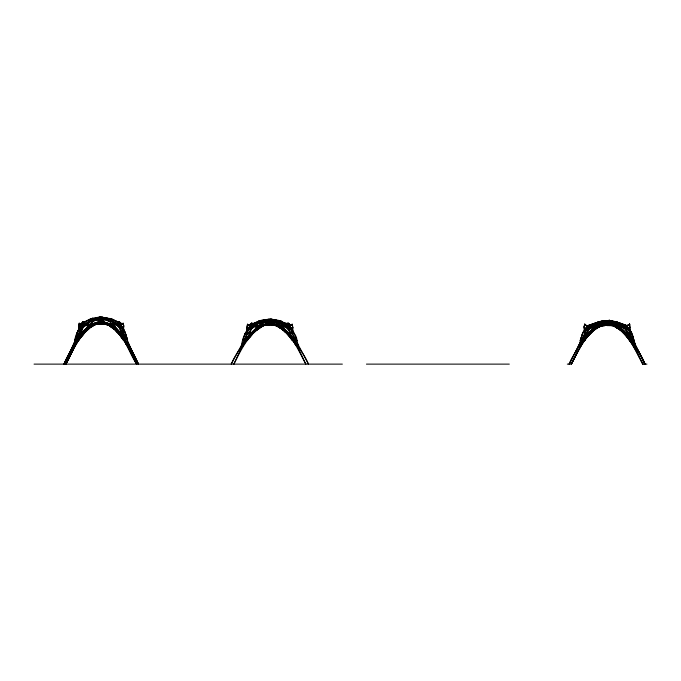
<?xml version="1.0" encoding="UTF-8"?>
<svg xmlns="http://www.w3.org/2000/svg" width="681" height="681" viewBox="0 0 681 681"><rect width="100%" height="100%" fill="white"/><g stroke="black" fill="none" stroke-linecap="round" stroke-linejoin="round"><path stroke-width="1.02" d="M74.808 339.998C82.597 332.234 90.931 320.291 103.58 321.934C124.044 325.952 127.9 348.723 136.626 364.122L127.585 345.582L125.781 343.59L127.577 345.633L128.905 345.582L128.615 343.607L138.413 364.122C130.573 345.505 107.377 305.411 84.887 331.749L79.064 331.749L78.911 325.433L79.439 323.892L80.103 323.773L85.21 323.586L86.444 324.777C93.706 323.509 101.775 322.615 108.917 325.424C122.606 334.388 129.543 350 136.626 364.122C125.772 348.17 117.898 312.894 92.31 318.299C82.384 321.126 76.749 330.396 74.816 340.015C79.924 335.367 79.515 327.348 82.946 321.704L84.121 321.738L84.401 322.53C81.243 337.955 69.513 349.506 63.988 364.122C74.025 348.161 78.136 320.777 99.894 316.878L112.518 319.193L116.502 321.398L121.065 325.126L123.567 328.846L125.653 333.988L128.905 345.582L138.413 364.122C129.271 348.825 124.963 326.208 107.589 317.984C98.098 316.112 88.99 321.126 81.201 325.901L78.834 328.838L77.779 331.358L73.497 345.582L63.988 364.122L78.119 334.95L80.154 332.107L81.541 331.536L83.601 332.098C93.689 324.931 105.112 314.596 118.136 321.934L119.456 321.704C122.886 327.348 122.478 335.375 127.585 340.015L123.567 328.846L123.67 325.254L123.746 326.923L122.239 327.008L121.201 325.901C113.804 321.432 104.27 315.49 95.604 319.712C80.75 330.336 74.467 348.698 65.776 364.122C73.369 349.583 80.375 332.005 95.97 324.403C102.644 323.279 109.462 323.373 115.957 324.777L117.192 323.586L118.29 323.484L122.963 323.892L123.67 325.254M295.58 339.717L296.967 340.619L292.728 329.825L290.217 327.169C277.797 319.091 260.61 318.078 249.152 328.412L251.161 328.966L252.804 324.386L252.523 323.492L251.4 323.245L249.884 325.305L246.216 335.869C251.961 327.68 259.01 319.355 269.846 319.168C280.785 319.261 287.663 327.748 293.468 335.869L289.8 325.305L288.293 323.245L287.161 323.492L286.88 324.343C290.549 339.257 302.636 349.983 308.45 364.122L293.468 335.869L294.311 337.997L296.967 340.619L298.278 346.076L296.873 346.076C288.897 336.235 279.457 321.194 264.509 325.39C248.88 332.66 241.321 349.6 233.838 364.122C241.866 348.17 247.952 326.557 268.527 323.254C291.008 324.165 297.461 347.608 305.846 364.122C296.942 347.991 278.682 303.905 254.132 326.097L252.498 325.212L247.671 324.914L247.382 325.39L246.837 327.876L247.22 332.754L245.381 337.997L231.242 364.122C237.056 349.983 249.144 339.266 252.804 324.343L252.523 323.492L251.4 323.245L250.591 324.062M92.31 318.299L92.829 318.325L92.761 319.236L91.569 320.708L82.886 327.595L80.911 327.178L81.201 325.893L80.162 327.008L78.664 326.931L79.285 322.99L78.732 325.254M576.356 350.136C582.502 336.763 593.279 317.014 611.18 321.074C630.904 325.322 636.003 349.055 645.052 364.122C638.463 349.413 629.465 334.626 614.832 326.829C606.064 319.363 596.718 329.102 589.269 333.435L584.579 332.975L584.221 326.284L584.579 332.975L583.626 336.039L569.214 364.122C574.755 350.306 585.873 339.453 590.172 325.288C597.339 321.764 607.001 318.665 614.126 323.764C630.955 331.264 634.947 349.293 642.847 364.122L646.95 364.122M585.617 338.746C591.917 331.69 599.212 322.624 609.853 324.548C621.106 326.599 627.065 338.014 633.943 345.957L635.313 345.982L634.079 340.551C628.205 337.18 630.964 329.996 629.38 324.786L629.525 323.867C628.444 338.925 639.723 350.604 645.052 364.122C636.488 347.412 627.397 325.084 605.809 323.211L593.747 327.008L592.257 327.067L590.98 326.054L587.133 326.003L585.549 325.058L584.647 325.39L584.494 324.837L584.153 327.961L585.558 328.548L594.683 324.531L598.156 324.488L605.009 322.896L619.693 323.85C624.92 328.165 629.448 333.673 632.709 339.632L634.079 340.551L635.092 344.041L635.339 345.965L633.968 345.974C626.111 336.056 616.68 321.117 601.783 325.339C586.392 332.805 578.765 349.557 571.41 364.122L567.316 364.122M246.224 335.869L244.104 339.717L242.717 340.619L245.211 333.196L251.212 327.663L250.395 326.999L249.152 328.412L251.161 328.966L260.917 322.011L269.846 320.147L278.818 320.428L281.27 321.219L282.428 323.364L284.079 324.531L291.374 328.165L292.856 327.876L292.183 324.003L292.021 324.914L286.063 325.356L285.552 326.097C275.345 324.854 264.347 324.846 254.132 326.097L253.621 325.356L248.318 328.157L246.837 327.876L247.501 324.003L247.671 324.914L253.621 325.356L257.256 323.364L260.125 322.717L261.359 321.594L261.402 320.555L260.874 320.428C249.169 323.347 242.794 334.567 241.415 346.076L242.819 346.076C251.212 332.268 268.442 308.416 285.552 326.097L287.186 325.212L292.021 324.914L292.311 325.39L292.856 327.876L292.464 332.754L287.799 333.188C278.725 326.786 268.025 319.031 256.286 322.632M123.567 328.838L123.338 331.749L119.584 331.536L118.8 332.098C110.935 328.08 105.351 319.602 95.604 319.712C89.773 318.282 83.201 321.96 80.162 326.999L78.656 326.923M584.647 325.39L584.758 324.011L584.221 326.284M77.302 337.155L73.02 349.847L65.776 364.122C71.514 355.635 73.148 344.603 80.137 337.146L79.677 336.295L80.673 333.869M578.578 350.094L571.41 364.122L578.578 350.094L585.72 337.895L585.243 337.163L582.825 337.997L580.306 346.093L578.935 346.101L582.527 333.273L588.571 328.072L590.104 324.846C606.26 318.495 596.241 325.586 588.486 329.417L586.46 328.795L587.133 326.003L593.636 323.679L605.086 321.841L613.853 322.326L619.693 323.85L618.893 322.717C604.311 316.537 590.75 328.744 582.681 339.649L583.804 339.606C591.312 329.102 602.915 323.143 615.59 322.385C624.119 322.956 631.696 328.77 633.143 337.461L632.147 334.711L634.096 340.517L633.134 337.495M113.54 328.846L108.917 325.433L103.495 323.807L103.597 322.905L102.508 321.704L98.822 321.934L99.06 319.534L101.197 318.427L108.151 320.938L113.301 321.858L113.667 321.372L112.935 319.542L109.573 318.325L110.833 320.708L119.516 327.595L122.725 336.295L128.905 345.582L127.585 345.582L126.47 342.228M281.27 321.219L282.428 323.364L282.079 323.739L280.742 322.717L279.559 322.717L278.938 323.364L279.44 325.45L282.019 328.421L284.36 328.966C283.398 321.406 274.613 320.393 268.518 320.768L267.701 321.619L267.446 323.73L271.166 323.254C281.781 324.369 286.48 333.324 292.498 340.619C288.191 331.953 279.55 325.322 269.846 324.062C259.631 324.905 252.855 332.686 246.377 339.759L245.245 339.742L245.381 337.997L247.824 337.24L248.293 338.006L247.186 340.619L253.043 333.205L254.515 332.243L257.358 327.672L267.361 323.475L278.333 321.534L284.428 322.956L288.54 325.263L291.374 328.157L292.856 327.876M73.786 343.607L73.505 345.633L74.825 345.633C80.341 337.24 88.07 329.927 92.199 321.372L90.394 320.708L89.1 321.858L86.913 327.595L89.262 327.178L91.688 323.586M246.956 329.825L249.578 326.454L255.264 322.956M91.237 326.999L91.416 325.901L102.508 321.704L101.197 322.624L99.894 321.704L98.805 322.905L98.907 323.807L97.051 322.99L95.97 324.403L91.118 326.931L91.773 325.246L93.484 325.424L94.327 323.85L95.97 324.403L94.327 323.85M120.154 322.624L121.482 323.807L122.963 323.892L123.116 322.99L123.235 324.403L122.963 323.892L120.784 323.952L119.456 321.704L118.281 321.738L118 322.53L119.516 327.595L121.49 327.178L120.307 325.62L115.285 322.564M256.235 328.795L257.665 328.421L258.567 326.999L259.87 327.178L255.332 328.966L257.614 323.739L258.942 322.717L260.125 322.717L260.755 323.364L260.236 325.365L257.358 327.672L259.87 327.178L259.682 328.165L253.17 332.762L251.893 333.188L247.22 332.754L251.893 333.188M260.125 322.717L260.755 323.364L259.665 326.267M267.599 322.556L267.446 323.713L271.166 323.245L272.238 323.73L272.094 322.632M98.958 320.436L103.682 321.398L103.58 321.934L98.822 321.934L103.58 321.934L103.342 319.534L101.197 319.304L89.1 321.858L88.734 321.372L89.466 319.542L92.829 318.325M82.827 323.705L79.439 323.892L80.92 323.807L82.946 321.704L84.265 321.934L87.747 320.445M89.739 324.386L86.444 324.777L82.886 327.595L80.911 327.178L82.095 325.62L82.903 326.233L77.779 331.358L76.195 335.231M629.797 324.675L629.644 325.229L629.533 323.85L630.121 327.757L628.708 328.327L617.514 322.726L612.389 321.16L607.137 321.219L598.335 323.364L595.066 325.109L592.691 329.391L584.23 337.308L581.412 342.883M84.112 323.475L84.401 322.53M123.235 324.403L123.406 323.85L123.491 325.433M290.225 327.169L288.54 325.263L280.07 320.76L271.157 319.168L267.897 319.474C268.323 322.658 278.818 322.888 282.079 323.739L282.428 323.364M79.047 340.015L80.137 337.146M582.127 334.797L580.169 340.679L581.565 339.819L583.643 335.954M268.535 319.168L267.607 320.47L276.844 323.041L278.938 323.364L279.559 322.717L288.523 328.966L290.532 328.412L292.464 332.754L291.349 333.188L288.599 332.728M256.354 326.403L256.873 325.016M75.233 338.287L75.761 336.891M581.14 337.572L580.195 340.611L582.825 337.997M582.11 334.856C584.111 326.352 593.551 322.13 601.578 323.075C613.598 323.228 623.26 330.481 630.504 339.564L631.593 339.598M641.085 360.496L642.847 364.122L635.705 350.094L625.039 333.196L617.258 328.021L617.097 327.084L618.408 326.982L619.284 328.344L621.557 329.11C619.123 321.253 607.997 320.666 601.578 323.075C588.214 329.927 581.71 344.484 574.977 357.065M244.751 334.763L245.832 332.234M584.587 340.653C590.708 325.739 612.891 319.159 623.77 332.762L625.039 333.196L632.096 344.016L642.847 364.122M277.55 326.454L279.814 327.178L280.002 328.165L279.431 326.216L277.72 326.395L276.826 324.837L275.175 325.39L274.051 324.011L272.187 325.058L272.272 324.335L271.166 323.245L267.42 324.343L267.505 325.058L269.846 324.905M255.332 328.966L255.801 328.029M572.764 357.065L569.214 364.122L576.339 350.187M573.189 360.496L574.985 357.023M122.265 337.155L122.725 336.295L120.137 329.417C123.372 332.43 124.504 337.069 127.594 339.998L126.64 336.891M120.026 335.222L123.355 340.015L122.265 337.146L122.725 336.295L125.1 337.146L126.283 338.968M80.137 337.155L79.677 336.295L78.69 336.295L77.302 337.146L77.149 338.9L78.272 338.9L80.137 337.155L83.601 332.107M593.56 329.102L591.84 332.328L587.924 335.954L584.613 340.483C586.945 335.895 591.568 333.401 593.577 328.795C603 322.402 618.527 323.041 625.039 333.196L629.678 332.813L627.15 325.841L615.496 321.807L616.688 323.994L625.771 329.229L627.805 328.625L627.158 325.807C617.054 321.449 605.954 318.35 595.424 323.007L594.683 324.531L595.066 325.109L598.156 324.488L597.918 325.424L597.016 326.829L592.691 329.391L594.981 328.744L595.884 327.382L597.177 327.561L597.007 328.48L597.526 325.901L599.246 326.046L600.131 324.479L601.791 325.016L602.915 323.628L604.796 324.88C610.908 323.739 616.935 327.016 622.774 326.659L623.285 326.029L627.15 325.841L629.389 324.777L626.494 325.544L624.128 324.965L625.737 327.825L631.738 333.086M77.183 332.413L82.903 326.233M78.69 336.295L77.149 338.9L78.272 338.9M291.868 337.24L291.391 338.006L293.307 339.759L294.439 339.742L294.311 337.997L291.868 337.24L292.804 337.359M589.269 333.435L580.306 346.093M257.665 328.421L258.567 327.008M249.535 337.572L251.979 334.771M82.171 322.905L82.946 321.704L84.265 321.934L82.946 321.704M582.544 333.213L585.779 330.6L587.712 327.425L594.683 324.445L607.137 322.615L619.208 324.897L619.599 324.326L618.884 322.794M75.931 342.228L73.497 345.582L74.816 345.582L76.621 343.59M583.626 336.039C588.886 329.74 594.198 322.053 603.102 321.177C611.87 320.428 620.11 326.386 624.979 333.188L629.704 332.745M268.527 323.254L269.846 324.062L271.166 323.254L272.272 324.343L268.527 323.245L265.071 324.343L257.239 329.825L259.546 327.876L260.253 326.216L261.972 326.395L262.866 324.837L264.509 325.39L265.633 324.011L267.505 325.058L267.42 324.335L268.527 323.254L272.247 323.713L271.983 321.619L271.166 320.768C266.05 319.134 262.236 323.833 258.227 326.105L260.236 325.365L265.096 325.305M264.509 325.39L265.633 324.011M249.144 325.058L247.671 324.914L249.152 325.058L251.4 323.245L254.379 323.475L260.874 320.428C271.583 317.831 282.147 324.233 287.799 333.188M250.497 324.335L251.4 323.245L252.668 323.73C260.227 320.555 268.893 321.517 276.094 325.263L281.457 326.105M87.066 329.153L82.035 334.958M584.264 329.97L586.852 326.974L590.104 324.88L587.124 326.029L584.579 332.975L589.295 333.23C600.225 322.513 625.652 315.72 632.155 334.669M98.805 322.905L99.894 321.704L101.205 322.624M260.917 322.011L261.402 320.547L259.614 320.76L257.997 321.619L257.614 323.739C260.883 322.862 271.387 322.675 271.796 319.474L271.157 319.168M80.06 338.287L83.72 333.988L82.375 335.231M107.368 323.696L111.284 326.923L110.628 325.254L108.917 325.433L108.075 323.85L106.432 324.403L105.351 322.99L103.861 323.892L98.541 323.892L103.861 323.892L105.351 322.99L106.432 324.403L108.075 323.85L108.917 325.433L110.628 325.246L111.165 327.008L110.986 325.893L113.14 327.178L115.489 327.595L113.301 321.858L112.007 320.708L110.203 321.372C110.441 325.799 115.736 326.871 116.204 331.366L120.026 335.231M99.06 319.534L99.886 318.691L101.197 319.304L102.516 318.691L103.342 317.516L102.508 316.878L99.256 317.108L98.958 317.993L99.886 318.691M258.422 321.219L257.256 323.364L257.614 323.739M590.887 330.872C594.487 326.948 599.544 324.956 604.796 324.88L605.809 323.211L607.137 323.977L608.456 323.203L613.36 325.314L617.258 328.021L616.739 325.884L615.02 326.037L614.134 324.462L612.483 325.007L611.351 323.62L609.478 324.871L609.291 322.777L608.439 322.275L607.137 321.951L605 322.734L604.754 323.918L608.456 323.203L609.521 324.701C603.707 326.012 597.288 326.463 591.5 326.863L589.84 325.961L587.124 326.029L584.902 324.956L584.758 324.028L584.647 325.416L584.485 324.871M246.377 339.759L248.293 338.006L247.824 337.24M82.818 331.536L85.151 329.417M262.142 326.454C269.165 321.194 279.04 320.64 287.016 323.713L288.293 323.245L290.54 325.058L292.021 324.914L290.54 325.058M286.939 328.021L289.161 330.694L288.472 327.663L289.297 326.999L290.54 328.412L288.531 328.966L284.82 326.403L285.552 326.097M120.307 325.629L119.498 326.233L124.623 331.358L126.206 335.231M84.767 332.413L88.862 328.846M105.947 322.53L111.258 324.684L117.515 331.749L123.338 331.741M580.331 345.991L578.961 346.025L585.243 337.163L588.512 329.323L588.571 328.072L587.729 327.374L586.477 328.736L587.133 329.076L588.554 328.14L587.712 327.425L585.575 328.506L584.17 327.919M82.095 325.62L83.559 324.675M247.041 331.179L251.212 327.663L249.467 327.169M251.161 328.966L254.864 326.403L254.132 326.097M594.726 327.799L597.612 325.867L598.156 324.318L588.512 329.323L587.133 329.076M116.689 324.386L114.502 324.777M587.822 325.714L584.902 324.948C585.558 326.889 592.206 324.216 588.937 325.305M88.888 326.233L90.113 325.629L91.416 325.901M630.112 327.799L628.699 328.378L619.599 324.326L616.126 324.258C620.016 329.136 624.647 333.647 628.682 338.797M272.553 324.922L276.094 325.254M269.846 321.219L272.094 320.41L271.796 319.474L269.846 319.168M267.701 321.619L260.755 323.364M267.888 319.474L259.614 320.76M268.518 320.768L269.846 320.428M278.818 320.428L278.282 320.555L278.333 321.594L280.878 323.739M101.205 320.87L93.612 323.475L95.034 323.696M110.986 325.901L112.288 325.62L114.57 327.535L115.489 327.595M86.913 327.595L87.832 327.535M96.532 323.952L98.907 323.807M79.439 323.892L80.92 323.807M123.746 326.923L122.239 326.999L121.201 325.893M119.516 327.595L120.877 327.535M293.307 339.759L294.439 339.742M596.837 327.578L597.007 328.046L597.177 327.11L595.866 327.008L594.99 328.37L592.725 329.153L595.075 324.99L598.344 323.262L600.472 322.658L609.597 323.943L609.274 322.726L607.146 321.977L605.009 322.896L604.754 324.735L607.146 325.595L614.781 325.688L620.621 326.667L622.817 326.412L623.336 325.731L627.158 325.807L629.38 324.786L626.494 325.527L624.196 324.616L624.111 325.075L629.031 337.112L630.47 339.564L631.627 339.555L631.449 337.929L629.065 337.095L628.554 337.861L629.687 340.526L627.346 337.367M78.69 336.295L79.677 336.295M122.265 337.146L124.129 338.9L125.253 338.9L125.1 337.146M92.761 319.236L95.604 319.712M90.394 320.708L92.199 321.372L89.1 321.858L88.734 321.372M34.05 364.122L342.356 364.122M366.446 364.122L509.294 364.122M122.725 336.295L125.1 337.155L125.253 338.9L124.129 338.9M99.128 318.325L101.197 318.427M122.963 323.892L120.231 322.905M103.495 323.807L105.87 323.952L108.764 325.126M597.518 326.225L599.246 326.369L600.131 324.794L601.783 325.339L602.915 323.943L604.737 325.629L607.137 324.735L609.555 325.586L611.342 323.901L612.483 325.28L614.134 324.718L615.028 326.284L616.748 326.122L617.275 328.361L617.114 327.416L618.408 327.178L619.31 328.565L621.625 329.093L619.361 324.139L616.833 323.22L615.505 321.721L617.216 322.241M91.773 325.254L93.484 325.433M246.837 327.876L248.318 328.157M618.893 322.717L617.207 322.292M282.019 328.421L284.36 328.966L283.892 328.029M79.064 331.741L80.154 332.098M112.663 324.386L110.714 323.586L110.416 322.564M114.655 320.445L115.642 320.87M112.007 320.708L110.067 319.849L110.833 320.708M85.712 324.386L86.444 324.777M282.326 327.663L280.027 326.276L278.938 323.364M631.483 337.878L629.031 337.112L628.589 337.887L629.661 340.457M628.486 330.43L626.563 327.246L625.72 327.953L631.117 332.217M296.967 340.619C296.695 333.162 289.748 330.268 286.88 324.386L287.161 323.492L288.293 323.245L289.187 324.335L288.293 323.245L285.322 323.398L280.07 320.76L278.282 320.555L278.333 321.534L279.559 322.717M292.651 331.179L288.48 327.663M282.445 329.834L286.514 332.762M111.258 324.675L113.514 326.233M117.634 332.405L115.583 330.183M122.18 329.153L125.219 332.413M626.358 335.827L622.434 332.2C621.872 328.106 616.552 327.791 616.211 323.867L616.833 323.22L625.796 329.076L627.814 328.54L626.58 327.152L625.737 327.825L625.796 329.076L630.504 339.564M119.575 323.705L121.065 325.135L120.784 323.952M294.984 344.143L296.873 346.076M122.342 338.27L121.065 336.882L123.355 340.015M289.289 326.999L290.532 328.412M121.729 333.869L123.712 336.295M284.539 331.187L285.177 332.243M112.288 325.62L113.14 327.178M118.8 332.107L120.358 334.958M639.289 357.014L632.836 342.739M282.811 325.016L283.339 326.403M609.206 320.087L609.189 321.807L607.154 322.709C604.285 323.85 605.256 318.206 604.907 321.526L607.137 322.615L608.439 322.275L609.384 321.432L609.206 320.087M582.8 338.082L582.655 339.751L583.779 339.742L585.703 338.065L585.217 337.299L582.8 338.082M594.76 324.079L595.075 324.99L596.275 324.948L598.344 323.262L598.803 322.002L595.415 323.024L594.76 324.079M118.281 321.738L119.456 321.704L118.281 321.738M281.117 326.999L279.814 327.178L281.117 327.008"/></g></svg>
